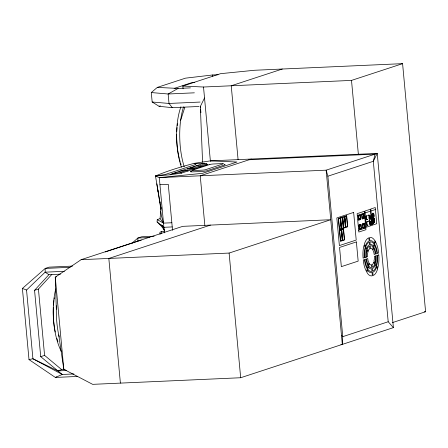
<?xml version="1.0" encoding="UTF-8"?>
<svg xmlns="http://www.w3.org/2000/svg" width="448" height="448" viewBox="0 0 448 448"><rect width="100%" height="100%" fill="white"/><g stroke="black" fill="none" stroke-linecap="round" stroke-linejoin="round"><path stroke-width="0.67" d="M137.782 241.17L137.872 238.034L141.742 236.762L154.168 236.208M158.021 190.915L158.004 191.296L157.926 190.798M340.917 344.456L342.317 344.394L342.765 336.655L327.88 176.204L326.15 170.167L159.286 177.626L155.484 176.03L161.05 208.695M164.259 229.914L161.347 226.134L157.108 221.956L157.254 219.638L160.059 218.618L161.09 207.015M180.65 120.26L184.806 107.363M202.574 162.204L200.346 106.434L204.529 97.955M73.898 373.946L62.233 374.466L40.712 356.658L34.558 290.321L48.899 274.674L60.508 274.154M34.558 290.321L38.427 289.055L51.845 274.411M72.587 266.095L49.118 267.142L45.248 268.414L22.4 288.45L29.002 359.598L55.362 377.434L62.233 374.466L32.922 358.764L26.544 290.024L45.136 272.177L64.366 271.32M131.639 243.494L137.872 238.034L149.604 237.507M195.77 166.331L196.498 165.704L200.413 165.928L201.264 166.645M199.074 106.478L172.29 107.671L159.068 106.299L152.169 102.004L151.29 92.551L157.315 87.399L185.478 78.159L212.582 74.978L218.081 74.732M187.191 169.142L188.205 168.426L193.525 168.19L194.662 168.812M81.116 259.683L229.107 253.064L330.747 219.727L182.756 226.341L81.116 259.683L55.266 277.183L56.33 309.165M179.043 171.69L179.906 171.147L186.637 170.447L188.059 170.974M190.467 87.881L178.114 88.435L168.134 93.996L151.29 92.551M163.934 231.448L161.297 231.566L159.908 232.316L160.087 234.377M175.314 173.04L170.033 174.77L181.457 173.141L207.866 164.478L204.053 163.229L172.357 173.622L170.033 174.77L155.484 176.03A372.086 38.892 -5.3 0 1 186.127 165.542L194.085 163.369L210.37 160.871L377.233 153.412L393.394 327.639L240.677 377.737L92.68 384.35L63.812 369.298L58.722 334.914M174.154 88.43L191.391 82.779L194.802 82.354M183.081 88.805L182.829 86.055L220.567 73.674L254.593 70.263L402.584 63.65L425.6 311.73L392.431 322.605M159.068 106.299L160.378 105.868M282.307 69.026L231.23 85.781L238.084 159.645M182.829 86.055L203.515 87.018L351.506 80.405L402.584 63.65M189.834 168.28L194.454 166.762M202.373 164.164L204.35 163.514L204.053 163.229M172.357 173.622L180.494 172.463L206.556 163.912M191.626 171.17L190.327 171.674A4.816 0.504 -5.3 0 0 192.735 171.864L201.858 171.455A4.402 0.459 -5.3 0 0 206.836 170.8L224.963 164.853A4.721 0.493 -5.3 0 0 224.263 164.483M251.311 159.04L200.234 175.795L204.826 225.282M327.88 176.204L373.313 161.302L377.233 153.412L326.15 170.167L342.317 344.394M105.274 251.933L141.266 240.128M210.47 225.103L108.83 258.446L120.394 383.113M56.515 276.774L55.266 277.183L63.812 369.298M357.291 215.488L364.426 213.147M365.103 212.929L370.563 211.137M370.972 211.002L375.43 209.541M359.985 215.32L358.232 215.897L358.607 219.929L360.36 219.352L359.985 215.32L358.848 215.37M363.619 214.127L361.866 214.704L362.242 218.736L363.994 218.159L363.619 214.127L362.482 214.178M360.102 218.271L358.652 218.747L358.719 219.514L360.175 219.038L360.102 218.271L358.406 218.344M363.737 217.078L362.286 217.554L362.354 218.322L363.81 217.846L363.737 217.078L362.04 217.157M372.854 219.346L374.08 219.296L374.17 220.248L372.697 220.382M374.08 219.296L373.929 220.326M373.8 219.559L373.122 219.783L373.341 222.135L374.018 221.917L373.94 221.11L373.391 221.81L373.229 220.058L373.873 220.371L373.8 219.559L372.568 219.615M364.482 223.44L362.729 224.017L363.104 228.049L364.857 227.472L364.482 223.44L363.35 223.496M360.73 225.047L359.279 225.523L359.352 226.29L360.802 225.814L360.73 225.047L359.033 225.126M364.364 223.854L362.914 224.33L362.986 225.098L364.437 224.622L364.364 223.854L362.667 223.933M374.002 221.116L374.091 222.068L374.002 221.116L372.714 221.161M373.1 222.04L374.332 221.984M374.478 222.432L373.223 222.846L372.87 219.044L374.125 218.63L374.478 222.432L373.246 222.488L372.893 218.686M361.222 228.665L359.47 229.242L359.094 225.21L360.847 224.633L361.222 228.665L358.954 228.766M372.288 225.176L376.746 223.714L375.245 207.536L370.787 208.998L371.347 215.051M358.658 230.222L365.792 227.881M40.712 356.658L44.582 355.387L61.695 369.634L65.111 369.482M29.002 359.598L32.922 358.764L57.826 370.905L61.695 369.634M56.65 377.014L55.362 377.434L77.448 376.449M393.394 327.639L388.198 321.754L342.765 336.655L341.477 335.356M155.484 176.03L165.379 174.44L195.888 164.433L194.085 163.369L204.35 163.514M194.365 92.826L168.134 93.996L169.014 103.449L172.29 107.671M200.071 102.06L169.014 103.449L152.169 102.004M249.133 159.757L375.054 154.123L373.313 161.302L388.198 321.754M159.947 184.727L168.28 184.352L172.547 230.378M171.842 222.751L163.509 223.121L157.254 219.638M362.292 218.238L363.994 218.159M163.895 227.304L172.228 226.929M359.044 219.089L360.175 219.038M358.092 219.453L360.36 219.352M372.938 220.298L374.17 220.248M373.01 221.088L374.242 221.032M359.15 224.711L360.282 224.661M362.74 224.7L364.437 224.622M362.589 227.578L364.857 227.472M70.095 267.305L45.248 268.414L45.136 272.177L48.899 274.674M424.2 311.791L425.6 311.73M57.826 370.905L66.707 370.507M210.37 160.871L236.953 162.025L202.406 173.359L159.286 177.626L164.41 232.87M157.315 87.399L178.114 88.435M206.108 163.996L207.866 164.478M22.4 288.45L26.544 290.024M180.494 172.463L181.457 173.141M157.108 221.956L163.901 227.354L162.008 225.327M160.059 218.618L163.509 223.121L161.442 215.93L160.782 211.501M161.241 224.812L163.503 227.83L164.657 231.017M376.258 265.087L375.334 263.486A10.276 4.256 87.4 0 0 376.018 255.825L377.132 255.455A14.056 5.818 87.4 0 1 376.253 265.026M160.042 202.77L159.454 200.362M161.039 210.269L156.811 183.837M212.582 74.978L212.75 76.25M371.661 218.428L371.851 220.45M370.944 215.208L370.39 209.255L364.924 211.047L366.425 227.181L371.885 225.389L371.762 224.034M371.258 218.602L371.442 220.64M351.506 80.405L358.361 154.269M229.107 253.064L240.677 377.737M203.515 87.018L210.409 161.291M200.346 106.434L200.474 107.817M200.603 109.2L200.922 112.661M161.297 231.566L161.487 233.615M38.427 289.055L44.582 355.387M184.223 166.869A50.232 20.793 87.4 0 1 183.54 106.865M181.104 164.674A41.966 17.371 87.4 0 1 180.516 162.882M180.141 161.644A41.966 17.371 87.4 0 1 179.609 159.734M179.278 158.435A41.966 17.371 87.4 0 1 176.68 134.271M176.764 131.578A41.966 17.371 87.4 0 1 177.027 127.562M177.218 125.602A41.966 17.371 87.4 0 1 177.453 123.693M181.401 167.199A47.337 19.594 87.4 0 1 180.908 106.82M59.186 337.019A50.232 20.793 87.4 0 1 56.437 305.766M57.91 341.488A41.966 17.371 87.4 0 1 56.924 338.503M55.278 332.018A41.966 17.371 87.4 0 1 53.396 307.138M53.519 305.127A41.966 17.371 87.4 0 1 53.973 300.558M54.152 299.214A41.966 17.371 87.4 0 1 54.37 297.791M61.471 351.714A47.337 19.594 87.4 0 1 55.742 288.954M372.092 215.874A2.436 1.008 87.4 0 1 373.117 213.13A2.436 1.008 87.4 0 1 374.046 216.474A2.436 1.008 87.4 0 1 372.54 217.487M372.361 216.294A1.949 0.806 87.4 0 1 373.038 213.606A1.949 0.806 87.4 0 1 373.828 216.44A1.949 0.806 87.4 0 1 372.484 216.737M367.231 268.856A14.56 6.031 87.4 0 1 364.437 259.622L363.255 260.008A17.399 7.202 87.4 0 0 366.492 271.516L368.95 262.662A5.309 2.195 87.4 0 1 367.746 258.535L366.638 258.899A7.846 3.248 87.4 0 0 368.34 264.863M367.478 267.966A14.056 5.818 87.4 0 1 364.918 259.465L366.038 259.095A10.276 4.256 87.4 0 0 368.06 265.871M364.258 257.734A14.56 6.031 87.4 0 1 365.226 247.268L364.056 245.235A17.399 7.202 87.4 0 0 363.082 258.121L367.567 256.648A5.309 2.195 87.4 0 1 367.965 252L366.99 250.32A7.846 3.248 87.4 0 0 366.458 257.012M364.745 257.578A14.056 5.818 87.4 0 1 365.618 247.946L366.542 249.547A10.276 4.256 87.4 0 0 365.865 257.208M372.383 218.103A1.982 0.823 87.4 0 1 371.129 218.243A1.982 0.823 87.4 0 1 371.179 215.23A1.982 0.823 87.4 0 1 372.411 216.138M368.502 215.807A1.982 0.823 87.4 0 1 369.443 215.18M368.026 215.83A1.982 0.823 87.4 0 1 368.967 215.202M372.904 223.765A1.982 0.823 87.4 0 1 371.706 224.028A1.982 0.823 87.4 0 1 371.599 221.105A1.982 0.823 87.4 0 1 372.814 221.351M372.938 221.799A1.982 0.823 87.4 0 1 372.994 223.317M369.029 221.474A1.982 0.823 87.4 0 1 370.166 221.099M368.553 221.491A1.982 0.823 87.4 0 1 369.69 221.122M367.674 225.17A1.982 0.823 87.4 0 1 366.464 223.345A1.982 0.823 87.4 0 1 367.534 221.508M368.15 225.148A1.982 0.823 87.4 0 1 366.94 223.322A1.982 0.823 87.4 0 1 368.01 221.486M371.034 223.961A1.982 0.823 87.4 0 1 369.746 224.672A1.982 0.823 87.4 0 1 369.796 221.452A1.982 0.823 87.4 0 1 371.05 222.942M367.797 219.223A1.982 0.823 87.4 0 1 366.464 218.176A1.982 0.823 87.4 0 1 367.27 215.69M367.321 219.246A1.982 0.823 87.4 0 1 365.988 218.198A1.982 0.823 87.4 0 1 366.794 215.712M370.546 217.801A1.982 0.823 87.4 0 1 369.342 219.218A1.982 0.823 87.4 0 1 369.214 215.874A1.982 0.823 87.4 0 1 370.524 217.28M372.876 215.354C372.999 217.23 373.626 214.362 372.876 215.354M373.542 248.17L372.926 250.37A5.309 2.195 87.4 0 1 374.136 254.498L375.245 254.134A7.846 3.248 87.4 0 0 373.542 248.17M374.405 245.067L373.822 247.162A10.276 4.256 87.4 0 1 375.838 253.938L376.958 253.568A14.056 5.818 87.4 0 0 374.405 245.067M375.39 241.517L374.651 244.177A14.56 6.031 87.4 0 1 377.446 253.411L378.622 253.025A17.399 7.202 87.4 0 0 375.39 241.517M373.19 247.565L372.585 249.732A5.309 2.195 87.4 0 0 370.591 248.618L370.334 245.879A7.846 3.248 87.4 0 1 373.19 247.565M374.13 244.205L373.52 246.394A10.276 4.256 87.4 0 0 370.216 244.619L369.97 242.015A14.056 5.818 87.4 0 1 374.13 244.205M375.038 240.951L374.394 243.253A14.56 6.031 87.4 0 0 369.869 240.906L369.555 237.602A17.399 7.202 87.4 0 1 375.038 240.951M367.511 270.082L366.867 272.39A17.399 7.202 87.4 0 0 372.35 275.733L372.042 272.429A14.56 6.031 87.4 0 1 367.511 270.082M368.39 266.941L367.78 269.13A14.056 5.818 87.4 0 0 371.935 271.326L371.694 268.716A10.276 4.256 87.4 0 1 368.39 266.941M369.326 263.603L368.715 265.776A7.846 3.248 87.4 0 0 371.577 267.456L371.319 264.723A5.309 2.195 87.4 0 1 369.326 263.603M209.86 164.478L191.822 170.391A3.209 0.336 -5.3 0 0 193.715 170.542L201.869 170.178A2.794 0.291 -5.3 0 0 205.542 169.691L223.188 163.901A3.114 0.325 -5.3 0 0 221.62 163.615L213.685 163.968A2.906 0.302 -5.3 0 0 209.86 164.478M353.646 212.414L336.818 217.935L339.382 245.577L356.21 240.055L353.646 212.414M340.306 217.851L338.335 218.495L339.36 229.555L341.331 228.911L340.306 217.851M342.434 217.151L340.463 217.801L341.488 228.861L343.459 228.211L342.434 217.151M344.557 216.457L342.586 217.101L343.61 228.161L345.582 227.517L344.557 216.457M346.674 215.762L344.702 216.406L345.727 227.466L347.698 226.822L346.674 215.762M340.178 218.299L338.531 218.837L339.483 229.107L341.135 228.57L340.178 218.299M342.311 217.599L340.659 218.142L341.617 228.413L343.263 227.87L342.311 217.599M344.428 216.905L342.782 217.442L343.734 227.713L345.38 227.175L344.428 216.905M346.55 216.21L344.904 216.748L345.856 227.018L347.502 226.481L346.55 216.21M364.258 211.322L357.123 213.662L358.831 232.047L365.966 229.706L364.258 211.322M360.063 215.029L358.103 215.673L358.523 220.22L360.489 219.576L360.063 215.029M363.698 213.836L361.738 214.48L362.158 219.027L364.123 218.383L363.698 213.836M374.186 218.406L372.77 218.87L373.162 223.07L374.573 222.606L374.186 218.406M341.404 229.617L339.433 230.266L340.463 241.326L342.429 240.677L341.404 229.617M343.526 228.922L341.555 229.572L342.58 240.632L344.551 239.982L343.526 228.922M341.281 230.065L339.634 230.608L340.586 240.878L342.233 240.335L341.281 230.065M343.403 229.37L341.751 229.914L342.709 240.184L344.355 239.641L343.403 229.37M360.931 224.342L358.966 224.986L359.391 229.533L361.351 228.889L360.931 224.342M364.566 223.149L362.6 223.793L363.02 228.34L364.986 227.696L364.566 223.149M356.384 241.926L339.556 247.442L341.337 266.644L358.165 261.122L356.384 241.926M375.418 256.021L374.31 256.385A5.309 2.195 87.4 0 1 373.918 261.033L374.886 262.713A7.846 3.248 87.4 0 0 375.418 256.021M378.795 254.912L377.619 255.298A14.56 6.031 87.4 0 1 376.65 265.765L377.826 267.798A17.399 7.202 87.4 0 0 378.795 254.912M365.299 246.238L364.28 244.479A17.399 7.202 87.4 0 1 368.838 237.838L369.141 241.147A14.56 6.031 87.4 0 0 365.299 246.238M366.694 248.634L365.725 246.966A14.056 5.818 87.4 0 1 369.242 242.256L369.482 244.86A10.276 4.256 87.4 0 0 366.694 248.634M368.172 251.182L367.209 249.525A7.846 3.248 87.4 0 1 369.594 246.12L369.846 248.858A5.309 2.195 87.4 0 0 368.172 251.182M374.696 263.81L373.738 262.153A5.309 2.195 87.4 0 1 372.058 264.477L372.31 267.215A7.846 3.248 87.4 0 0 374.696 263.81M376.186 266.375L375.217 264.701A10.276 4.256 87.4 0 1 372.428 268.475L372.669 271.085A14.056 5.818 87.4 0 0 376.186 266.375M377.63 268.862L376.606 267.098A14.56 6.031 87.4 0 1 372.77 272.194L373.072 275.498A17.399 7.202 87.4 0 0 377.63 268.862M371.498 215.992A1.478 0.61 87.4 0 0 371.997 218.35A1.478 0.61 87.4 0 0 372.562 216.317A1.478 0.61 87.4 0 0 371.498 215.992M371.75 216.423A0.762 0.314 87.4 0 0 372.008 217.644A0.762 0.314 87.4 0 0 372.299 216.591A0.762 0.314 87.4 0 0 371.75 216.423M372.109 221.648A1.478 0.61 87.4 0 0 372.607 224.006A1.478 0.61 87.4 0 0 373.173 221.978A1.478 0.61 87.4 0 0 372.109 221.648M372.277 222.085A0.762 0.314 87.4 0 0 372.534 223.306A0.762 0.314 87.4 0 0 372.826 222.253A0.762 0.314 87.4 0 0 372.277 222.085M372.025 221.654A1.478 0.61 87.4 0 0 372.523 224.011A1.478 0.61 87.4 0 0 373.089 221.978A1.478 0.61 87.4 0 0 372.025 221.654M370.149 222.292A1.478 0.61 87.4 0 0 370.642 224.65A1.478 0.61 87.4 0 0 371.213 222.622A1.478 0.61 87.4 0 0 370.149 222.292M370.317 222.729A0.762 0.314 87.4 0 0 370.569 223.95A0.762 0.314 87.4 0 0 370.866 222.897A0.762 0.314 87.4 0 0 370.317 222.729M370.065 222.298A1.478 0.61 87.4 0 0 370.558 224.655A1.478 0.61 87.4 0 0 371.129 222.622A1.478 0.61 87.4 0 0 370.065 222.298M369.622 216.63A1.478 0.61 87.4 0 0 370.121 218.988A1.478 0.61 87.4 0 0 370.686 216.955A1.478 0.61 87.4 0 0 369.622 216.63M369.79 217.067A0.762 0.314 87.4 0 0 370.048 218.288A0.762 0.314 87.4 0 0 370.339 217.235A0.762 0.314 87.4 0 0 369.79 217.067M369.538 216.636A1.478 0.61 87.4 0 0 370.037 218.994A1.478 0.61 87.4 0 0 370.602 216.961A1.478 0.61 87.4 0 0 369.538 216.636"/></g></svg>
